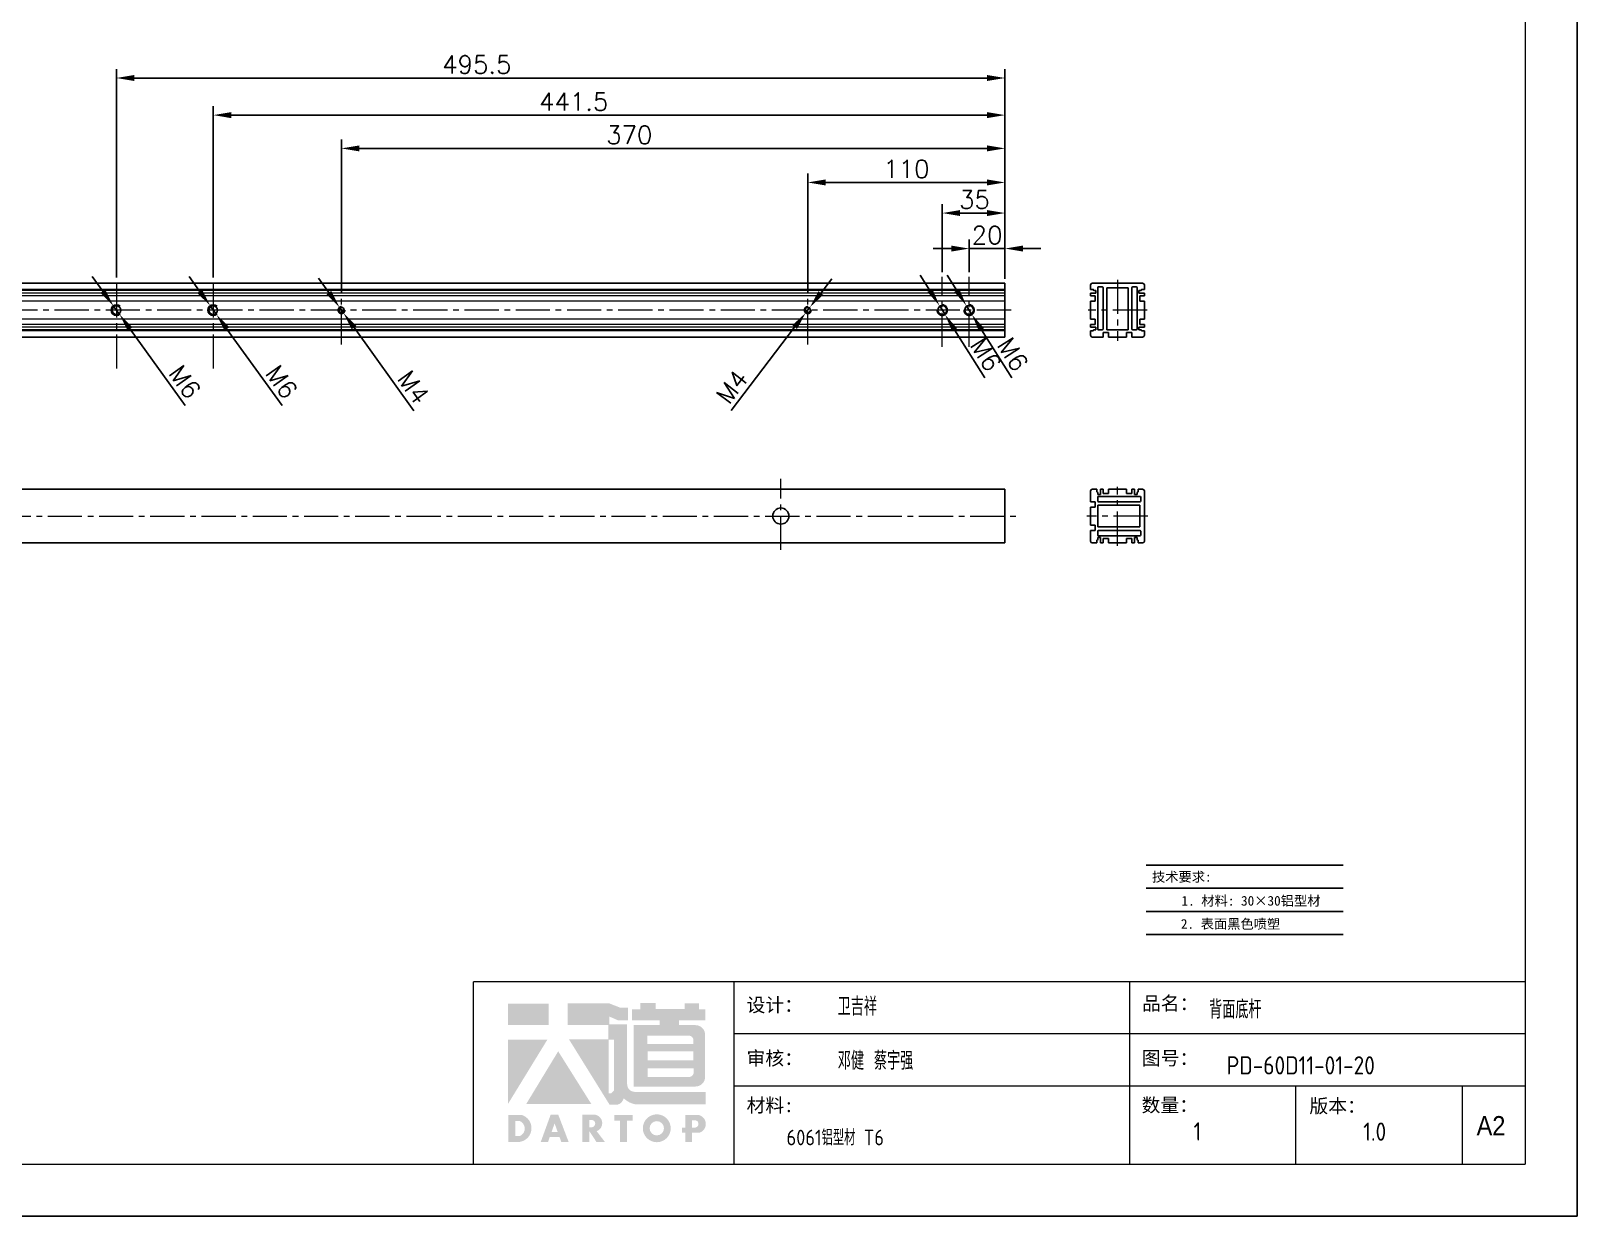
# Model space of a CAD drawing. Header units: millimetres. Extents: x -30327 to 34858, y 4015 to 75103.
# Drawn here: x 27188 to 28050, y 60062 to 60723 of the extents above; entities that cross this region are included whole.
import ezdxf
from ezdxf.enums import TextEntityAlignment as Align

# ---------------------------------------------------------------- set-up
doc = ezdxf.new("R2010")
doc.units = ezdxf.units.MM
doc.linetypes.add('CENTER2', pattern=[28.575, 19.05, -3.175, 3.175, -3.175])
doc.layers.add('A-TITLEBLOCK', color=7, linetype='Continuous', lineweight=18)
doc.layers.add('cen', color=1, linetype='CENTER2', lineweight=9)
for name, color, linetype in [('print', 30, 'Continuous'), ('red', 1, 'CENTER2'), ('yellow', 2, 'Continuous')]:
    doc.layers.add(name, color=color, linetype=linetype)
doc.styles.add('GB', font='GBENOR.SHX', dxfattribs={"bigfont": 'gbcbig.shx'})
doc.styles.add('HZ', font='')
doc.styles.add('SLDTEXTSTYLE0', font='simfang.ttf', dxfattribs={"bigfont": 'bigfont'})
doc.styles.add('SLDTEXTSTYLE1', font='Gothic.ttf', dxfattribs={"width": 0.913})
doc.styles.get("Standard").update_dxf_attribs({"font": 'txt', "bigfont": 'gbcbig.shx'})
doc.styles.get('HZ').set_extended_font_data('SimSun')
doc.dimstyles.new('1-4', dxfattribs={"dimscale": 4, "dimtxt": 2.5, "dimasz": 2.5, "dimexe": 1.25, "dimexo": 0.625, "dimtad": 1, "dimdsep": 46, "dimtxsty": 'Standard', "dimcen": 2.5, "dimadec": 0, "dimazin": 0, "dimtfac": 1, "dimtmove": 0, "dimatfit": 3, "dimfxl": 0, "dimarcsym": 0})

# ---------------------------------------------------------------- blocks, each defined once
blk = doc.blocks.new('*D637')
at = {"layer": 'Defpoints', "color": 0, "transparency": 16777216}
for p in [(27711.42, 60601.58), (27711.42, 60585.85), (27731.42, 60582.27)]:
    blk.add_point(p, dxfattribs=at)
at = {"layer": 'yellow', "color": 0, "lineweight": -2, "transparency": 16777216}
for p, q in [((27711.42, 60588.35), (27711.42, 60606.58)), ((27731.42, 60584.77), (27731.42, 60606.58)), ((27701.42, 60601.58), (27691.42, 60601.58)), ((27731.42, 60601.58), (27711.42, 60601.58)), ((27741.42, 60601.58), (27751.42, 60601.58))]:
    blk.add_line(p, q, dxfattribs=at)
at = {"layer": 'yellow', "color": 0, "transparency": 16777216}
for points in [[(27701.42, 60603.25), (27701.42, 60599.91), (27711.42, 60601.58)], [(27741.42, 60603.25), (27741.42, 60599.91), (27731.42, 60601.58)]]:
    blk.add_solid(points, dxfattribs=at)
at = {"layer": 'yellow', "color": 0, "lineweight": 9, "transparency": 16777216, "insert": (27721.42, 60609.08), "char_height": 10, "attachment_point": 5}
blk.add_mtext('20', dxfattribs=at)
blk = doc.blocks.new('*D642')
at = {"layer": 'Defpoints', "color": 0, "transparency": 16777216}
for p in [(27235.92, 60696.7), (27235.92, 60582.89), (27731.42, 60582.27)]:
    blk.add_point(p, dxfattribs=at)
at = {"layer": 'yellow', "color": 0, "lineweight": -2, "transparency": 16777216}
for p, q in [((27235.92, 60585.39), (27235.92, 60701.7)), ((27731.42, 60584.77), (27731.42, 60701.7)), ((27721.42, 60696.7), (27245.92, 60696.7))]:
    blk.add_line(p, q, dxfattribs=at)
at = {"layer": 'yellow', "color": 0, "transparency": 16777216}
for points in [[(27245.92, 60698.37), (27245.92, 60695.03), (27235.92, 60696.7)], [(27721.42, 60698.37), (27721.42, 60695.03), (27731.42, 60696.7)]]:
    blk.add_solid(points, dxfattribs=at)
at = {"layer": 'yellow', "color": 0, "lineweight": 9, "transparency": 16777216, "insert": (27436.92, 60704.2), "char_height": 10, "attachment_point": 5}
blk.add_mtext('495.5', dxfattribs=at)
blk = doc.blocks.new('*D643')
at = {"layer": 'Defpoints', "color": 0, "transparency": 16777216}
for p in [(27234.17, 60569.7), (27237.68, 60564.83)]:
    blk.add_point(p, dxfattribs=at)
at = {"layer": 'yellow', "color": 0, "lineweight": -2, "transparency": 16777216}
for p, q in [((27228.32, 60577.81), (27222.47, 60585.92)), ((27234.17, 60569.7), (27237.68, 60564.83)), ((27274.29, 60514.06), (27243.53, 60556.72))]:
    blk.add_line(p, q, dxfattribs=at)
at = {"layer": 'yellow', "color": 0, "transparency": 16777216}
for points in [[(27229.67, 60578.79), (27226.97, 60576.84), (27234.17, 60569.7)], [(27244.88, 60557.7), (27242.17, 60555.75), (27237.68, 60564.83)]]:
    blk.add_solid(points, dxfattribs=at)
at = {"layer": 'yellow', "color": 0, "lineweight": 9, "transparency": 16777216, "insert": (27274.04, 60527.24), "char_height": 10, "attachment_point": 5, "rotation": 305.8}
blk.add_mtext('M6', dxfattribs=at)
blk = doc.blocks.new('*D644')
at = {"layer": 'Defpoints', "color": 0, "transparency": 16777216}
for p in [(27620.21, 60565.68), (27622.64, 60568.86)]:
    blk.add_point(p, dxfattribs=at)
at = {"layer": 'yellow', "color": 0, "lineweight": -2, "transparency": 16777216}
for p, q in [((27628.71, 60576.8), (27634.79, 60584.74)), ((27622.64, 60568.86), (27620.21, 60565.68)), ((27578.63, 60511.32), (27614.13, 60557.74))]:
    blk.add_line(p, q, dxfattribs=at)
at = {"layer": 'yellow', "color": 0, "transparency": 16777216}
for points in [[(27627.39, 60577.81), (27630.04, 60575.79), (27622.64, 60568.86)], [(27612.81, 60558.75), (27615.46, 60556.72), (27620.21, 60565.68)]]:
    blk.add_solid(points, dxfattribs=at)
at = {"layer": 'yellow', "color": 0, "lineweight": 9, "transparency": 16777216, "insert": (27579.26, 60524.48), "char_height": 10, "attachment_point": 5, "rotation": 52.59269}
blk.add_mtext('M4', dxfattribs=at)
blk = doc.blocks.new('*D645')
at = {"layer": 'Defpoints', "color": 0, "transparency": 16777216}
for p in [(27621.42, 60638.45), (27731.42, 60582.27), (27621.42, 60574.74)]:
    blk.add_point(p, dxfattribs=at)
at = {"layer": 'yellow', "color": 0, "lineweight": -2, "transparency": 16777216}
for p, q in [((27621.42, 60577.24), (27621.42, 60643.45)), ((27731.42, 60584.77), (27731.42, 60643.45)), ((27721.42, 60638.45), (27631.42, 60638.45))]:
    blk.add_line(p, q, dxfattribs=at)
at = {"layer": 'yellow', "color": 0, "transparency": 16777216}
for points in [[(27631.42, 60640.12), (27631.42, 60636.79), (27621.42, 60638.45)], [(27721.42, 60640.12), (27721.42, 60636.79), (27731.42, 60638.45)]]:
    blk.add_solid(points, dxfattribs=at)
at = {"layer": 'yellow', "color": 0, "lineweight": 9, "transparency": 16777216, "insert": (27676.42, 60645.95), "char_height": 10, "attachment_point": 5}
blk.add_mtext('110', dxfattribs=at)
blk = doc.blocks.new('*D646')
at = {"layer": 'Defpoints', "color": 0, "transparency": 16777216}
for p in [(27360.25, 60568.89), (27362.59, 60565.64)]:
    blk.add_point(p, dxfattribs=at)
at = {"layer": 'yellow', "color": 0, "lineweight": -2, "transparency": 16777216}
for p, q in [((27354.42, 60577.01), (27348.59, 60585.14)), ((27360.25, 60568.89), (27362.59, 60565.64)), ((27401.75, 60511.13), (27368.42, 60557.52))]:
    blk.add_line(p, q, dxfattribs=at)
at = {"layer": 'yellow', "color": 0, "transparency": 16777216}
for points in [[(27355.77, 60577.99), (27353.07, 60576.04), (27360.25, 60568.89)], [(27369.78, 60558.49), (27367.07, 60556.55), (27362.59, 60565.64)]]:
    blk.add_solid(points, dxfattribs=at)
at = {"layer": 'yellow', "color": 0, "lineweight": 9, "transparency": 16777216, "insert": (27401.52, 60524.3), "char_height": 10, "attachment_point": 5, "rotation": 305.69238}
blk.add_mtext('M4', dxfattribs=at)
blk = doc.blocks.new('*D647')
at = {"layer": 'Defpoints', "color": 0, "transparency": 16777216}
for p in [(27361.42, 60657.45), (27731.42, 60582.27), (27361.42, 60574.74)]:
    blk.add_point(p, dxfattribs=at)
at = {"layer": 'yellow', "color": 0, "lineweight": -2, "transparency": 16777216}
for p, q in [((27361.42, 60577.24), (27361.42, 60662.45)), ((27721.42, 60657.45), (27371.42, 60657.45)), ((27731.42, 60584.77), (27731.42, 60662.45))]:
    blk.add_line(p, q, dxfattribs=at)
at = {"layer": 'yellow', "color": 0, "transparency": 16777216}
for points in [[(27371.42, 60659.11), (27371.42, 60655.78), (27361.42, 60657.45)], [(27721.42, 60659.11), (27721.42, 60655.78), (27731.42, 60657.45)]]:
    blk.add_solid(points, dxfattribs=at)
at = {"layer": 'yellow', "color": 0, "lineweight": 9, "transparency": 16777216, "insert": (27521.92, 60664.95), "char_height": 10, "attachment_point": 5}
blk.add_mtext('370', dxfattribs=at)
blk = doc.blocks.new('*D654')
at = {"layer": 'Defpoints', "color": 0, "transparency": 16777216}
for p in [(27709.83, 60569.81), (27713.02, 60564.73)]:
    blk.add_point(p, dxfattribs=at)
at = {"layer": 'yellow', "color": 0, "lineweight": -2, "transparency": 16777216}
for p, q in [((27704.52, 60578.28), (27699.2, 60586.75)), ((27709.83, 60569.81), (27713.02, 60564.73)), ((27735.15, 60529.43), (27718.33, 60556.25))]:
    blk.add_line(p, q, dxfattribs=at)
at = {"layer": 'yellow', "color": 0, "transparency": 16777216}
for points in [[(27705.93, 60579.17), (27703.1, 60577.4), (27709.83, 60569.81)], [(27719.74, 60557.14), (27716.92, 60555.37), (27713.02, 60564.73)]]:
    blk.add_solid(points, dxfattribs=at)
at = {"layer": 'yellow', "color": 0, "lineweight": 9, "transparency": 16777216, "insert": (27735.75, 60542.59), "char_height": 10, "attachment_point": 5, "rotation": 302.08947}
blk.add_mtext('M6', dxfattribs=at)
blk = doc.blocks.new('*D655')
at = {"layer": 'Defpoints', "color": 0, "transparency": 16777216}
for p in [(27696.42, 60621.39), (27696.42, 60585.85), (27731.42, 60582.27)]:
    blk.add_point(p, dxfattribs=at)
at = {"layer": 'yellow', "color": 0, "lineweight": -2, "transparency": 16777216}
for p, q in [((27696.42, 60588.35), (27696.42, 60626.39)), ((27731.42, 60584.77), (27731.42, 60626.39)), ((27721.42, 60621.39), (27706.42, 60621.39))]:
    blk.add_line(p, q, dxfattribs=at)
at = {"layer": 'yellow', "color": 0, "transparency": 16777216}
for points in [[(27706.42, 60623.06), (27706.42, 60619.72), (27696.42, 60621.39)], [(27721.42, 60623.06), (27721.42, 60619.72), (27731.42, 60621.39)]]:
    blk.add_solid(points, dxfattribs=at)
at = {"layer": 'yellow', "color": 0, "lineweight": 9, "transparency": 16777216, "insert": (27714.42, 60628.89), "char_height": 10, "attachment_point": 5}
blk.add_mtext('35', dxfattribs=at)
blk = doc.blocks.new('*D656')
at = {"layer": 'Defpoints', "color": 0, "transparency": 16777216}
for p in [(27694.83, 60569.81), (27698.02, 60564.73)]:
    blk.add_point(p, dxfattribs=at)
at = {"layer": 'yellow', "color": 0, "lineweight": -2, "transparency": 16777216}
for p, q in [((27689.52, 60578.28), (27684.2, 60586.75)), ((27694.83, 60569.81), (27698.02, 60564.73)), ((27720.15, 60529.43), (27703.33, 60556.25))]:
    blk.add_line(p, q, dxfattribs=at)
at = {"layer": 'yellow', "color": 0, "transparency": 16777216}
for points in [[(27690.93, 60579.17), (27688.1, 60577.4), (27694.83, 60569.81)], [(27704.74, 60557.14), (27701.92, 60555.37), (27698.02, 60564.73)]]:
    blk.add_solid(points, dxfattribs=at)
at = {"layer": 'yellow', "color": 0, "lineweight": 9, "transparency": 16777216, "insert": (27720.75, 60542.59), "char_height": 10, "attachment_point": 5, "rotation": 302.08947}
blk.add_mtext('M6', dxfattribs=at)
blk = doc.blocks.new('*D1195')
at = {"layer": 'Defpoints', "color": 0, "transparency": 16777216}
for p in [(27288.17, 60569.7), (27291.68, 60564.83)]:
    blk.add_point(p, dxfattribs=at)
at = {"layer": 'yellow', "color": 0, "lineweight": -2, "transparency": 16777216}
for p, q in [((27282.32, 60577.81), (27276.47, 60585.92)), ((27288.17, 60569.7), (27291.68, 60564.83)), ((27328.29, 60514.06), (27297.53, 60556.72))]:
    blk.add_line(p, q, dxfattribs=at)
at = {"layer": 'yellow', "color": 0, "transparency": 16777216}
for points in [[(27283.67, 60578.79), (27280.97, 60576.84), (27288.17, 60569.7)], [(27298.88, 60557.7), (27296.17, 60555.75), (27291.68, 60564.83)]]:
    blk.add_solid(points, dxfattribs=at)
at = {"layer": 'yellow', "color": 0, "lineweight": 9, "transparency": 16777216, "insert": (27328.04, 60527.24), "char_height": 10, "attachment_point": 5, "rotation": 305.8}
blk.add_mtext('M6', dxfattribs=at)
blk = doc.blocks.new('*D1196')
at = {"layer": 'Defpoints', "color": 0, "transparency": 16777216}
for p in [(27289.92, 60676), (27289.92, 60582.89), (27731.42, 60582.27)]:
    blk.add_point(p, dxfattribs=at)
at = {"layer": 'yellow', "color": 0, "lineweight": -2, "transparency": 16777216}
for p, q in [((27289.92, 60585.39), (27289.92, 60681)), ((27721.42, 60676), (27299.92, 60676)), ((27731.42, 60584.77), (27731.42, 60681))]:
    blk.add_line(p, q, dxfattribs=at)
at = {"layer": 'yellow', "color": 0, "transparency": 16777216}
for points in [[(27299.92, 60677.67), (27299.92, 60674.33), (27289.92, 60676)], [(27721.42, 60677.67), (27721.42, 60674.33), (27731.42, 60676)]]:
    blk.add_solid(points, dxfattribs=at)
at = {"layer": 'yellow', "color": 0, "lineweight": 9, "transparency": 16777216, "insert": (27490.92, 60683.5), "char_height": 10, "attachment_point": 5}
blk.add_mtext('441.5', dxfattribs=at)
blk = doc.blocks.new('Dartop Logo')
at = {"true_color": 0xc40018}
h = blk.add_hatch(color=12, dxfattribs=at)
h.set_gradient(color1=(196, 0, 24), color2=(196, 0, 24), tint=1)
h.paths.add_polyline_path([(30.39, -3.87), (33.08, -5.04), (35.99, -5.04), (35.99, -1.19), (33.59, -1.19), (30.46, 0.05), (17.94, 0.05), (17.94, -6.46), (30.12, -6.46), (30.12, -6.59), (30.12, -10.75), (18.31, -10.75), (30.46, -30.31), (32.87, -30.31, 0.279375), (34.63, -28.6), (34.63, -28.51), (34.84, -28.51, 0.143145), (38.15, -30.2), (59.27, -30.2), (59.27, -26.49), (38.06, -26.49, -0.414214), (35.75, -24.18), (35.75, -6.26), (30.39, -6.26)])
h.paths.add_polyline_path([(30.25, -10.84), (31.8, -10.84), (31.8, -26.02, -0.088936), (30.9, -26.94), (30.24, -26.94)], flags=16)
h = blk.add_hatch(color=12, dxfattribs=at)
h.set_gradient(color1=(196, 0, 24), color2=(196, 0, 24), tint=1)
h.paths.add_polyline_path([(59.24, -1.73), (57.36, -1.73), (57.36, 0.06), (53.06, 0.06), (53.06, -1.64), (44.29, -1.64), (44.29, 0.15), (39.7, 0.15), (39.7, -1.67), (37.16, -1.67), (37.16, -4.97), (45.54, -4.97), (45.54, -6.42), (37.73, -6.42), (37.73, -24.88), (56.26, -24.88, 0.414214), (59.15, -21.99), (59.15, -9.35, 0.414214), (56.26, -6.46), (51.36, -6.46), (51.36, -5.03), (59.24, -5.03)])
h.paths.add_polyline_path([(54.21, -9.59, -0.414214), (55.66, -11.04), (55.66, -12.1), (41.79, -12.1), (41.79, -9.59)], flags=16)
h.paths.add_polyline_path([(55.57, -14.33), (55.57, -17.01), (41.88, -17.01), (41.88, -14.33)], flags=16)
h.paths.add_polyline_path([(55.75, -19.43), (55.75, -20.57, -0.414214), (54.3, -22.02), (41.88, -22.02), (41.88, -19.43)], flags=16)
h = blk.add_hatch(color=12, dxfattribs=at)
h.set_gradient(color1=(196, 0, 24), color2=(196, 0, 24), tint=1)
h.paths.add_polyline_path([(12.18, 0), (0, 0), (0, -6.37), (12.18, -6.37)])
h = blk.add_hatch(color=12, dxfattribs=at)
h.set_gradient(color1=(196, 0, 24), color2=(196, 0, 24), tint=1)
h.paths.add_polyline_path([(11.79, -10.83), (0.03, -10.83), (0.03, -30.03)])
h = blk.add_hatch(color=12, dxfattribs=at)
h.set_gradient(color1=(196, 0, 24), color2=(196, 0, 24), tint=1)
h.paths.add_polyline_path([(15.05, -14.31), (5.44, -30.15), (25.01, -30.15)])
at = {"true_color": 0x646464}
h = blk.add_hatch(color=251, dxfattribs=at)
h.set_gradient(color1=(100, 100, 100), color2=(100, 100, 100), tint=1)
h.paths.add_polyline_path([(4.15, -33.43), (0.11, -33.43), (0.11, -41.5), (3.51, -41.5, 0.793016)])
h.paths.add_polyline_path([(3.57, -39.73), (2.16, -39.73), (2.16, -35.19), (3.42, -35.19, -0.671361)], flags=16)
h = blk.add_hatch(color=251, dxfattribs=at)
h.set_gradient(color1=(100, 100, 100), color2=(100, 100, 100), tint=1)
h.paths.add_polyline_path([(15.08, -33.36), (12.78, -33.36), (9.82, -41.51), (12, -41.51), (12.51, -40.06), (15.46, -40.06), (15.99, -41.52), (18.19, -41.52)])
h.paths.add_polyline_path([(14.9, -38.51), (13.07, -38.51), (13.97, -35.95)], flags=16)
h = blk.add_hatch(color=251, dxfattribs=at)
h.set_gradient(color1=(100, 100, 100), color2=(100, 100, 100), tint=1)
h.paths.add_polyline_path([(26.27, -33.36), (22.3, -33.36), (22.3, -41.51), (24.4, -41.51), (24.4, -38.28), (26.55, -41.54), (29.09, -41.54), (26.61, -38.3, 0.744055)])
h.paths.add_polyline_path([(24.38, -37.08), (24.38, -34.94), (25.32, -34.94, -0.796809), (25.3, -37.08)], flags=16)
h = blk.add_hatch(color=251, dxfattribs=at)
h.set_gradient(color1=(100, 100, 100), color2=(100, 100, 100), tint=1)
h.paths.add_polyline_path([(37.44, -33.4), (31.88, -33.4), (31.88, -35.16), (33.61, -35.16), (33.61, -41.52), (35.69, -41.52), (35.69, -35.16), (37.44, -35.16)])
h = blk.add_hatch(color=251, dxfattribs=at)
h.set_gradient(color1=(100, 100, 100), color2=(100, 100, 100), tint=1)
h.paths.add_polyline_path([(40.46, -37.41, 1), (48.83, -37.41, 1)])
h.paths.add_polyline_path([(46.8, -37.41, -1), (42.5, -37.41, -1)], flags=16)
h = blk.add_hatch(color=251, dxfattribs=at)
h.set_gradient(color1=(100, 100, 100), color2=(100, 100, 100), tint=1)
h.paths.add_polyline_path([(56.85, -33.38), (56.73, -33.38), (53.19, -33.38), (53.19, -37.19), (52.26, -37.19), (52.26, -38.73), (53.18, -38.73), (53.18, -41.5), (55.24, -41.5), (55.24, -38.72), (57.51, -38.72, 0.812304)])
h.paths.add_polyline_path([(55.21, -37.18), (55.21, -35.05), (56.39, -35.05, -0.778213), (56.27, -37.18)], flags=16)
blk = doc.blocks.new('DT-A2-TITLE')
blk.add_line((594, 0), (594, 420))
at = {"layer": 'A-TITLEBLOCK', "color": 7}
for p, q in [((584, 410), (584, 10)), ((594, 0), (594, 297)), ((382, 10), (382, 45)), ((584, 45), (382, 45)), ((432, 45), (432, 10)), ((508, 45), (508, 10)), ((584, 35), (432, 35)), ((432, 25), (584.08, 25)), ((540, 10), (540, 25)), ((572, 10), (572, 25)), ((10, 10), (584, 10)), ((0, 0), (594, 0))]:
    blk.add_line(p, q, dxfattribs=at)
at = {"layer": 'A-TITLEBLOCK', "xscale": 0.6400000000000001, "yscale": 0.6400000000000001, "zscale": 0.6400000000000001}
blk.add_blockref('Dartop Logo', (388.65, 40.81), dxfattribs=at)
at = {"style": 'GB'}
for tag, p, height in [('#设计', (451.96, 38.52), 3.5), ('#品名', (523.32, 37.95), 3.5), ('#审核', (451.99, 28.1), 3.5), ('#图号', (526.67, 27.2), 3.5), ('#数量', (520.33, 14.51), 3.5), ('#版本', (552.92, 14.47), 3.5), ('#材料说明', (442.15, 13.59), 3)]:
    blk.add_attdef(tag, p, '', height=height, dxfattribs=at)
at = {"layer": 'A-TITLEBLOCK', "color": 7, "attachment_point": 1}
for s, insert, char_height, style in [('设计：', (434.47, 41.87), 2.646, 'SLDTEXTSTYLE0'), ('品名：', (510.43, 42.19), 2.646, 'SLDTEXTSTYLE0'), ('审核：', (434.47, 31.64), 2.646, 'SLDTEXTSTYLE0'), ('图号：', (510.4, 31.66), 2.646, 'SLDTEXTSTYLE0'), ('材料:', (434.47, 22.62), 2.646, 'SLDTEXTSTYLE0'), ('数量：', (510.35, 22.64), 2.646, 'SLDTEXTSTYLE0'), ('版本：', (542.59, 22.48), 2.646, 'SLDTEXTSTYLE0'), ('A2', (574.7, 19.21), 3.704, 'SLDTEXTSTYLE1')]:
    blk.add_mtext(s, dxfattribs=dict(at, insert=insert, char_height=char_height, style=style))

msp = doc.modelspace()

# ---------------------------------------------------------------- linework, layer by layer
for p, q in [((26572.4217, 60582.2678), (27731.4217, 60582.2678)), ((27731.4217, 60552.2678), (27731.4217, 60582.2678)), ((27779.1239, 60578.7678), (27780.6239, 60578.7678)), ((27794.1239, 60579.7678), (27788.1239, 60579.7678)), ((27794.1239, 60579.7678), (27800.1239, 60579.7678)), ((27809.1239, 60578.7678), (27807.6239, 60578.7678)), ((27779.1239, 60575.2678), (27779.1239, 60576.7678)), ((27779.1239, 60576.7678), (27782.1239, 60576.7678)), ((27779.1239, 60575.2678), (27781.6239, 60575.2678)), ((27779.1239, 60572.2678), (27781.6239, 60572.2678)), ((27779.1239, 60567.2678), (27779.1239, 60572.2678)), ((27781.6239, 60578.2678), (27782.1239, 60578.2678)), ((27781.6239, 60572.2678), (27781.6239, 60575.2678)), ((27782.1239, 60576.7678), (27782.1239, 60578.2678)), ((27783.1239, 60576.7678), (27783.1239, 60577.7678)), ((27805.1239, 60576.7678), (27805.1239, 60577.7678)), ((27806.6239, 60578.2678), (27806.1239, 60578.2678)), ((27806.1239, 60576.7678), (27806.1239, 60578.2678)), ((27809.1239, 60576.7678), (27806.1239, 60576.7678)), ((27806.6239, 60572.2678), (27806.6239, 60575.2678)), ((27809.1239, 60575.2678), (27806.6239, 60575.2678)), ((27809.1239, 60572.2678), (27806.6239, 60572.2678)), ((27809.1239, 60575.2678), (27809.1239, 60576.7678)), ((27809.1239, 60567.2678), (27809.1239, 60572.2678)), ((27779.1239, 60567.2678), (27779.1239, 60562.2678)), ((27779.1239, 60562.2678), (27781.6239, 60562.2678)), ((27781.6239, 60562.2678), (27781.6239, 60559.2678)), ((27809.1239, 60562.2678), (27806.6239, 60562.2678)), ((27806.6239, 60562.2678), (27806.6239, 60559.2678)), ((27809.1239, 60567.2678), (27809.1239, 60562.2678)), ((27779.1239, 60559.2678), (27781.6239, 60559.2678)), ((27779.1239, 60559.2678), (27779.1239, 60557.7678)), ((27779.1239, 60557.7678), (27782.1239, 60557.7678)), ((27779.1239, 60555.7678), (27780.6239, 60555.7678)), ((27781.6239, 60556.2678), (27782.1239, 60556.2678)), ((27782.1239, 60557.7678), (27782.1239, 60556.2678)), ((27783.1239, 60557.7678), (27783.1239, 60556.7678)), ((27786.1239, 60554.7678), (27789.1239, 60554.7678)), ((27788.1239, 60556.2678), (27789.1239, 60556.2678)), ((27789.1239, 60556.2678), (27794.1239, 60556.2678)), ((27799.1239, 60556.2678), (27794.1239, 60556.2678)), ((27800.1239, 60556.2678), (27799.1239, 60556.2678)), ((27802.1239, 60554.7678), (27799.1239, 60554.7678)), ((27805.1239, 60557.7678), (27805.1239, 60556.7678)), ((27809.1239, 60557.7678), (27806.1239, 60557.7678)), ((27806.1239, 60557.7678), (27806.1239, 60556.2678)), ((27806.6239, 60556.2678), (27806.1239, 60556.2678)), ((27809.1239, 60559.2678), (27806.6239, 60559.2678)), ((27809.1239, 60555.7678), (27807.6239, 60555.7678)), ((27809.1239, 60559.2678), (27809.1239, 60557.7678)), ((26572.4217, 60552.2678), (27731.4217, 60552.2678)), ((27789.1239, 60552.2678), (27794.1239, 60552.2678)), ((27799.1239, 60552.2678), (27794.1239, 60552.2678)), ((27731.4217, 60467.4107), (26572.4217, 60467.4107)), ((27722.9364, 60467.4107), (27731.4217, 60467.4107)), ((27731.4217, 60437.4107), (27731.4217, 60467.4107)), ((27731.4217, 60437.4107), (27731.4217, 60467.4107)), ((27782.6239, 60467.4107), (27782.6239, 60465.9107)), ((27784.6239, 60467.4107), (27784.6239, 60464.4107)), ((27786.1239, 60467.4107), (27784.6239, 60467.4107)), ((27786.1239, 60467.4107), (27786.1239, 60464.9107)), ((27789.1239, 60467.4107), (27789.1239, 60464.9107)), ((27794.1239, 60467.4107), (27789.1239, 60467.4107)), ((27794.1239, 60467.4107), (27799.1239, 60467.4107)), ((27799.1239, 60467.4107), (27799.1239, 60464.9107)), ((27802.1239, 60467.4107), (27802.1239, 60464.9107)), ((27802.1239, 60467.4107), (27803.6239, 60467.4107)), ((27803.6239, 60467.4107), (27803.6239, 60464.4107)), ((27805.6239, 60467.4107), (27805.6239, 60465.9107)), ((27781.6239, 60460.4107), (27781.6239, 60457.4107)), ((27783.1239, 60464.9107), (27783.1239, 60464.4107)), ((27784.6239, 60464.4107), (27783.1239, 60464.4107)), ((27783.1239, 60458.4107), (27783.1239, 60457.4107)), ((27784.6239, 60463.4107), (27783.6239, 60463.4107)), ((27789.1239, 60464.9107), (27786.1239, 60464.9107)), ((27799.1239, 60464.9107), (27802.1239, 60464.9107)), ((27803.6239, 60464.4107), (27805.1239, 60464.4107)), ((27803.6239, 60463.4107), (27804.6239, 60463.4107)), ((27805.1239, 60464.9107), (27805.1239, 60464.4107)), ((27806.6239, 60452.4107), (27806.6239, 60458.4107)), ((27779.1239, 60457.4107), (27779.1239, 60452.4107)), ((27779.1239, 60447.4107), (27779.1239, 60452.4107)), ((27783.1239, 60457.4107), (27783.1239, 60452.4107)), ((27783.1239, 60447.4107), (27783.1239, 60452.4107)), ((27806.6239, 60452.4107), (27806.6239, 60446.4107)), ((27781.6239, 60444.4107), (27781.6239, 60447.4107)), ((27783.1239, 60446.4107), (27783.1239, 60447.4107)), ((27784.6239, 60441.4107), (27783.6239, 60441.4107)), ((27803.6239, 60441.4107), (27804.6239, 60441.4107)), ((27731.4217, 60437.4107), (26572.4217, 60437.4107)), ((27782.6239, 60437.4107), (27782.6239, 60438.9107)), ((27784.6239, 60440.4107), (27783.1239, 60440.4107)), ((27783.1239, 60439.9107), (27783.1239, 60440.4107)), ((27784.6239, 60437.4107), (27784.6239, 60440.4107)), ((27786.1239, 60437.4107), (27784.6239, 60437.4107)), ((27786.1239, 60437.4107), (27786.1239, 60439.9107)), ((27789.1239, 60439.9107), (27786.1239, 60439.9107)), ((27789.1239, 60437.4107), (27789.1239, 60439.9107)), ((27794.1239, 60437.4107), (27789.1239, 60437.4107)), ((27794.1239, 60437.4107), (27799.1239, 60437.4107)), ((27799.1239, 60437.4107), (27799.1239, 60439.9107)), ((27799.1239, 60439.9107), (27802.1239, 60439.9107)), ((27802.1239, 60437.4107), (27802.1239, 60439.9107)), ((27802.1239, 60437.4107), (27803.6239, 60437.4107)), ((27803.6239, 60437.4107), (27803.6239, 60440.4107)), ((27803.6239, 60440.4107), (27805.1239, 60440.4107)), ((27805.1239, 60439.9107), (27805.1239, 60440.4107)), ((27805.6239, 60437.4107), (27805.6239, 60438.9107))]:
    msp.add_line(p, q)
at = {"lineweight": 9}
for p, q in [((27731.4217, 60578.7678), (26572.4217, 60578.7678)), ((27731.4217, 60578.2678), (26572.4217, 60578.2678)), ((27731.4217, 60576.7678), (26572.4217, 60576.7678)), ((27731.4217, 60575.2678), (26572.4217, 60575.2678)), ((27731.4217, 60572.2678), (26572.4217, 60572.2678)), ((27731.4217, 60562.2678), (26572.4217, 60562.2678)), ((27731.4217, 60559.2678), (26572.4217, 60559.2678)), ((27731.4217, 60557.7678), (26572.4217, 60557.7678)), ((27731.4217, 60556.2678), (26572.4217, 60556.2678)), ((27731.4217, 60555.626), (26572.4217, 60555.626))]:
    msp.add_line(p, q, dxfattribs=at)
for points in [[(27779.1239, 60578.7678), (27779.1239, 60581.2678, -0.41421356), (27780.1239, 60582.2678), (27794.1239, 60582.2678)], [(27780.6239, 60578.7678), (27780.6239, 60578.7678, 0.41421356), (27781.1239, 60578.2678), (27781.6239, 60578.2678)], [(27809.1239, 60578.7678), (27809.1239, 60581.2678, 0.41421356), (27808.1239, 60582.2678), (27794.1239, 60582.2678)], [(27807.6239, 60578.7678), (27807.6239, 60578.7678, -0.41421356), (27807.1239, 60578.2678), (27806.6239, 60578.2678)], [(27779.1239, 60555.7678), (27779.1239, 60553.2678, 0.41421356), (27780.1239, 60552.2678), (27786.1239, 60552.2678)], [(27780.6239, 60555.7678), (27780.6239, 60555.7678, -0.41421356), (27781.1239, 60556.2678), (27781.6239, 60556.2678)], [(27809.1239, 60555.7678), (27809.1239, 60553.2678, -0.41421356), (27808.1239, 60552.2678), (27802.1239, 60552.2678)], [(27807.6239, 60555.7678), (27807.6239, 60555.7678, 0.41421356), (27807.1239, 60556.2678), (27806.6239, 60556.2678)], [(27782.6239, 60467.4107), (27780.1239, 60467.4107, 0.41421356), (27779.1239, 60466.4107), (27779.1239, 60460.4107)], [(27805.6239, 60467.4107), (27808.1239, 60467.4107, -0.41421356), (27809.1239, 60466.4107), (27809.1239, 60452.4107)], [(27782.6239, 60465.9107), (27782.6239, 60465.9107, -0.41421356), (27783.1239, 60465.4107), (27783.1239, 60464.9107)], [(27805.6239, 60465.9107), (27805.6239, 60465.9107, 0.41421356), (27805.1239, 60465.4107), (27805.1239, 60464.9107)], [(27805.6239, 60437.4107), (27808.1239, 60437.4107, 0.41421356), (27809.1239, 60438.4107), (27809.1239, 60452.4107)], [(27782.6239, 60437.4107), (27780.1239, 60437.4107, -0.41421356), (27779.1239, 60438.4107), (27779.1239, 60444.4107)], [(27782.6239, 60438.9107), (27782.6239, 60438.9107, 0.41421356), (27783.1239, 60439.4107), (27783.1239, 60439.9107)], [(27805.6239, 60438.9107), (27805.6239, 60438.9107, -0.41421356), (27805.1239, 60439.4107), (27805.1239, 60439.9107)]]:
    msp.add_lwpolyline(points, format="xyb")
for points in [[(27783.1239, 60579.7678), (27783.1239, 60556.7678, 0.41421356), (27783.6239, 60556.2678), (27785.6239, 60556.2678, 0.41421356), (27786.1239, 60556.7678), (27786.1239, 60579.7678, 0.41421356), (27785.6239, 60580.2678), (27783.6239, 60580.2678, 0.41421356)], [(27805.1239, 60579.7678), (27805.1239, 60556.7678, -0.41421356), (27804.6239, 60556.2678), (27802.6239, 60556.2678, -0.41421356), (27802.1239, 60556.7678), (27802.1239, 60579.7678, -0.41421356), (27802.6239, 60580.2678), (27804.6239, 60580.2678, -0.41421356)], [(27806.6239, 60463.4107), (27783.6239, 60463.4107, 0.41421356), (27783.1239, 60462.9107), (27783.1239, 60460.9107, 0.41421356), (27783.6239, 60460.4107), (27806.6239, 60460.4107, 0.41421356), (27807.1239, 60460.9107), (27807.1239, 60462.9107, 0.41421356)], [(27806.6239, 60441.4107), (27783.6239, 60441.4107, -0.41421356), (27783.1239, 60441.9107), (27783.1239, 60443.9107, -0.41421356), (27783.6239, 60444.4107), (27806.6239, 60444.4107, -0.41421356), (27807.1239, 60443.9107), (27807.1239, 60441.9107, -0.41421356)]]:
    msp.add_lwpolyline(points, format="xyb", close=True)
for points in [[(27788.1239, 60556.2678), (27788.1239, 60579.7678)], [(27800.1239, 60556.2678), (27800.1239, 60579.7678)], [(27786.1239, 60552.2678), (27786.1239, 60554.7678)], [(27789.1239, 60552.2678), (27789.1239, 60554.7678)], [(27799.1239, 60552.2678), (27799.1239, 60554.7678)], [(27802.1239, 60552.2678), (27802.1239, 60554.7678)], [(27779.1239, 60460.4107), (27781.6239, 60460.4107)], [(27783.1239, 60458.4107), (27806.6239, 60458.4107)], [(27779.1239, 60457.4107), (27781.6239, 60457.4107)], [(27779.1239, 60447.4107), (27781.6239, 60447.4107)], [(27779.1239, 60444.4107), (27781.6239, 60444.4107)], [(27783.1239, 60446.4107), (27806.6239, 60446.4107)]]:
    msp.add_lwpolyline(points)
for centre, radius in [((27696.4217, 60567.2678), 2.5), ((27711.4217, 60567.2678), 2.5), ((27235.9217, 60567.2678), 2.4), ((27289.9217, 60567.2678), 2.4), ((27361.4217, 60567.2678), 1.5), ((27621.4217, 60567.2678), 1.5), ((27606.4217, 60452.4107), 4.5)]:
    msp.add_circle(centre, radius)
for centre in [(27235.9217, 60567.2678), (27289.9217, 60567.2678)]:
    msp.add_arc(centre, 3, 45, 315)
at = {"layer": 'cen', "lineweight": 9}
for p, q in [((27235.9217, 60582.2678), (27235.9217, 60531.6681)), ((27289.9217, 60582.2678), (27289.9217, 60531.6681))]:
    msp.add_line(p, q, dxfattribs=at)
for centre, radius, start, end in [((27696.4217, 60567.2678), 3, 180, 90), ((27711.4217, 60567.2678), 3, 180, 90), ((27361.4217, 60567.2678), 2, 90, 0), ((27621.4217, 60567.2678), 2, 90, 0)]:
    msp.add_arc(centre, radius, start, end, dxfattribs=at)
at = {"layer": 'Defpoints'}
for p, q in [((27810.0594, 60257.728), (27919.9245, 60257.728)), ((27810.0594, 60244.8288), (27919.9245, 60244.8288)), ((27810.0594, 60244.8288), (27919.9245, 60244.8288)), ((27810.0594, 60231.9295), (27919.9245, 60231.9295)), ((27810.0594, 60219.0303), (27919.9245, 60219.0303))]:
    msp.add_line(p, q, dxfattribs=at)
at = {"layer": 'print'}
msp.add_lwpolyline([(26326.0323, 60062.0396), (28050.4381, 60062.0396), (28050.4381, 61281.3164), (26326.0323, 61281.3164)], close=True, dxfattribs=at)
at = {"layer": 'red', "lineweight": 9}
for p, q in [((27696.4217, 60546.7442), (27696.4217, 60585.8539)), ((27711.4217, 60546.7442), (27711.4217, 60585.8539)), ((27794.1239, 60584.165), (27794.1239, 60550.1841)), ((27361.4217, 60548.1776), (27361.4217, 60574.7355)), ((27621.4217, 60548.1776), (27621.4217, 60574.7355)), ((27734.8343, 60567.2678), (26563.7543, 60567.2678)), ((27810.6961, 60567.2678), (27777.7973, 60567.2678)), ((27606.4217, 60433.5469), (27606.4217, 60473.1393)), ((27794.1239, 60435.8385), (27794.1239, 60468.7373)), ((26569.0091, 60452.4107), (27740.0891, 60452.4107)), ((27811.0211, 60452.4107), (27777.0402, 60452.4107))]:
    msp.add_line(p, q, dxfattribs=at)

# ---------------------------------------------------------------- block references
at = {"xscale": 2.90304, "yscale": 2.90304, "zscale": 2.90304}
msp.add_blockref('DT-A2-TITLE', (26326.0323, 60062.0396), dxfattribs=at).add_auto_attribs({'#设计': '卫吉祥', '#审核': '邓健 蔡宇强', '#材料说明': '6061铝型材 T6', '#品名': '背面底杆', '#图号': 'PD-60D11-01-20', '#数量': '1', '#版本': '1.0'})

# ---------------------------------------------------------------- texts
at = {"style": 'HZ'}
for s, height, p in [('技术要求:', 5.41769, (27830.0118, 60251.2179)), ('     1. 材料: 30×30铝型材  ', 5.417685, (27863.0555, 60237.8731)), ('    2. 表面黑色喷塑          ', 5.417685, (27868.2613, 60224.9738))]:
    msp.add_text(s, height=height, dxfattribs=at).set_placement(p, align=Align.MIDDLE_CENTER)

# ---------------------------------------------------------------- dimensions: what is measured, and where the dimension line sits
at = {"layer": 'yellow', "lineweight": 9}
for base, p2, picture, middle in [((27235.9217, 60696.7013), (27235.9217, 60582.8928), '*D642', (27436.9217, 60696.7013)), ((27289.9217, 60675.9997), (27289.9217, 60582.8928), '*D1196', (27490.9217, 60675.9997)), ((27361.4217, 60657.4466), (27361.4217, 60574.7355), '*D647', (27521.9217, 60657.4466)), ((27621.4217, 60638.4544), (27621.4217, 60574.7355), '*D645', (27676.4217, 60638.4544)), ((27696.4217, 60621.3896), (27696.4217, 60585.8539), '*D655', (27714.4217, 60621.3896)), ((27711.4217, 60601.5812), (27711.4217, 60585.8539), '*D637', (27721.4217, 60601.5812))]:
    dim = msp.add_linear_dim(base=base, p1=(27731.4217, 60582.2678), p2=p2, angle=180, dimstyle='1-4', dxfattribs=at)
    dim.commit()
    dim.dimension.update_dxf_attribs({"geometry": picture, "text_midpoint": middle, "dimtype": 160})
for p1, p2, text, picture, middle in [((27234.1668, 60569.701), (27237.6766, 60564.8346), 'M6', '*D643', (27267.9571, 60522.8496)), ((27288.1668, 60569.701), (27291.6766, 60564.8346), 'M6', '*D1195', (27321.9571, 60522.8496)), ((27360.2548, 60568.8921), (27362.5886, 60565.6434), 'M4', '*D646', (27395.4315, 60519.9249)), ((27622.6367, 60568.8564), (27620.2067, 60565.6791), 'M4', '*D644', (27585.2158, 60519.9249))]:
    dim = msp.add_diameter_dim_2p(p1=p1, p2=p2, text=text, dimstyle='1-4', dxfattribs=at)
    dim.commit()
    dim.dimension.update_dxf_attribs({"geometry": picture, "text_midpoint": middle, "dimtype": 163})
for p1, p2, picture, middle in [((27694.828, 60569.8094), (27698.0154, 60564.7261), '*D656', (27720.7496, 60542.5878)), ((27709.828, 60569.8094), (27713.0154, 60564.7261), '*D654', (27735.7496, 60542.5878))]:
    dim = msp.add_diameter_dim_2p(p1=p1, p2=p2, text='M6', dimstyle='1-4', dxfattribs=at)
    dim.commit()
    dim.dimension.update_dxf_attribs({"geometry": picture, "text_midpoint": middle})

doc.saveas('drawing.dxf')
